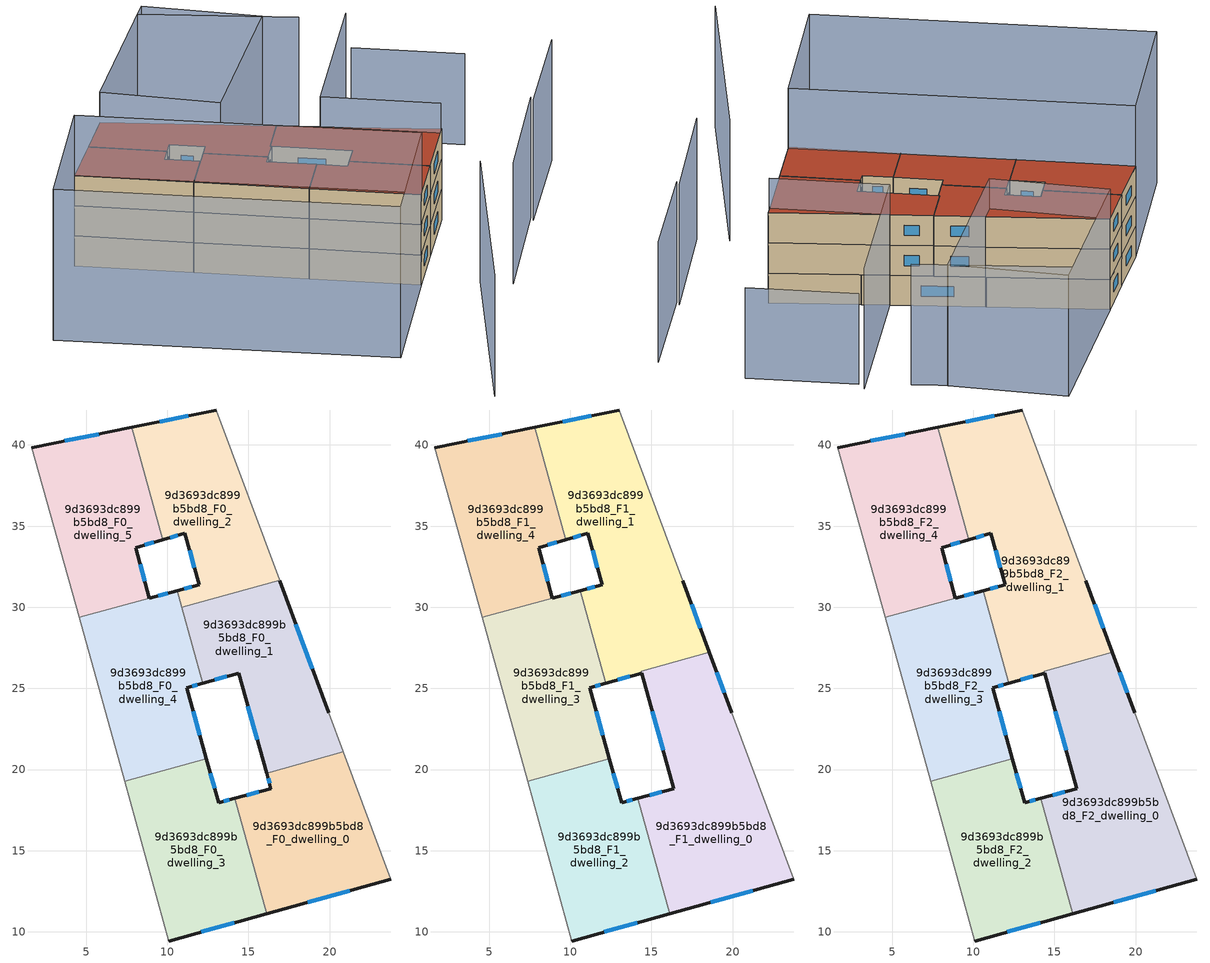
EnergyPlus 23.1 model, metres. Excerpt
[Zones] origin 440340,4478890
9d3693dc899b5bd8_F0_dwelling_0
 floor ground (EU_floor_Construction): 20.84,21.09 23.76,13.24 16.12,11.11 14.15,18.22 16.38,18.83 16.12,19.78 z0
 wall outside (EU_wall_Construction): 16.12,11.11 23.76,13.24 / 16.12,19.78 16.38,18.83 14.15,18.22 z0:3
 wall to 9d3693dc899b5bd8_F0_dwelling_1 (EU_wall_Construction): 20.84,21.09 16.12,19.78 z0:3
 wall adiabatic (EU_wall_Construction): 23.76,13.24 20.84,21.09 z0:3
 wall to 9d3693dc899b5bd8_F0_dwelling_3 (EU_wall_Construction): 14.15,18.22 16.12,11.11 z0:3
 window (EU_Window_Construction): 18.65,11.82 21.23,12.54 / 15.64,18.63 14.89,18.42 / 16.21,19.46 16.3,19.14 z0.99:2.01
9d3693dc899b5bd8_F0_dwelling_1
 floor ground (EU_floor_Construction): 16.93,31.64 19.94,23.5 20.84,21.09 16.12,19.78 14.4,25.94 12.18,25.32 10.88,29.99 16.92,31.66 z0
 wall outside (EU_wall_Construction): 19.94,23.5 16.93,31.64 / 12.18,25.32 14.4,25.94 16.12,19.78 z0:3
 wall to 9d3693dc899b5bd8_F0_dwelling_2 (EU_wall_Construction): 16.92,31.66 10.88,29.99 z0:3
 wall adiabatic (EU_wall_Construction): 16.93,31.64 16.92,31.66 / 20.84,21.09 19.94,23.5 z0:3
 wall to 9d3693dc899b5bd8_F0_dwelling_4 (EU_wall_Construction): 10.88,29.99 12.18,25.32 z0:3
 window (EU_Window_Construction): 18.94,26.2 17.93,28.94 / 14.97,23.9 15.55,21.82 / 12.91,25.52 13.66,25.73 z0.99:2.01
9d3693dc899b5bd8_F0_dwelling_2
 floor ground (EU_floor_Construction): 13.02,42.16 16.92,31.66 10.88,29.99 10.6,31.02 11.96,31.4 11.08,34.56 9.72,34.17 7.8,41.09 z0
 wall outside (EU_wall_Construction): 9.72,34.17 11.08,34.56 11.96,31.4 10.6,31.02 / 13.02,42.16 7.8,41.09 z0:3
 wall to 9d3693dc899b5bd8_F0_dwelling_5 (EU_wall_Construction): 7.8,41.09 9.72,34.17 z0:3
 wall adiabatic (EU_wall_Construction): 16.92,31.66 13.02,42.16 z0:3
 wall to 9d3693dc899b5bd8_F0_dwelling_4 (EU_wall_Construction): 10.6,31.02 10.88,29.99 z0:3
 window (EU_Window_Construction): 10.17,34.29 10.63,34.43 / 11.29,41.8 9.53,41.44 / 11.51,31.27 11.05,31.14 / 11.37,33.51 11.67,32.44 z0.99:2.01
9d3693dc899b5bd8_F0_dwelling_3
 floor ground (EU_floor_Construction): 14.15,18.22 16.12,11.11 10.09,9.43 7.36,19.26 12.41,20.66 13.16,17.95 z0
 wall outside (EU_wall_Construction): 14.15,18.22 13.16,17.95 12.41,20.66 / 10.09,9.43 16.12,11.11 z0:3
 wall adiabatic (EU_wall_Construction): 7.36,19.26 10.09,9.43 z0:3
 wall to 9d3693dc899b5bd8_F0_dwelling_4 (EU_wall_Construction): 12.41,20.66 7.36,19.26 z0:3
 window (EU_Window_Construction): 13.82,18.13 13.48,18.04 / 12.09,9.99 14.12,10.55 / 12.91,18.85 12.65,19.76 z0.99:2.01
9d3693dc899b5bd8_F0_dwelling_4
 floor ground (EU_floor_Construction): 10.6,31.02 12.18,25.32 11.19,25.04 12.41,20.66 7.36,19.26 4.56,29.37 8.88,30.57 8.89,30.54 z0
 wall outside (EU_wall_Construction): 10.6,31.02 8.89,30.54 8.88,30.57 / 12.41,20.66 11.19,25.04 12.18,25.32 z0:3
 wall adiabatic (EU_wall_Construction): 4.56,29.37 7.36,19.26 z0:3
 wall to 9d3693dc899b5bd8_F0_dwelling_5 (EU_wall_Construction): 8.88,30.57 4.56,29.37 z0:3
 window (EU_Window_Construction): 10.03,30.86 9.45,30.7 / 11.52,25.13 11.85,25.23 / 12,22.11 11.6,23.59 z0.99:2.01
9d3693dc899b5bd8_F0_dwelling_5
 floor ground (EU_floor_Construction): 7.8,41.09 9.72,34.17 8.04,33.68 8.88,30.57 4.56,29.37 1.65,39.84 z0
 wall outside (EU_wall_Construction): 8.88,30.57 8.04,33.68 9.72,34.17 / 7.8,41.09 1.65,39.84 z0:3
 wall adiabatic (EU_wall_Construction): 1.65,39.84 4.56,29.37 z0:3
 window (EU_Window_Construction): 8.6,33.84 9.16,34 / 8.6,31.6 8.32,32.65 / 5.76,40.68 3.69,40.25 z0.99:2.01
9d3693dc899b5bd8_F1_dwelling_0
 floor to 9d3693dc899b5bd8_F0_dwelling_0 (EU_floor_Construction): 20.84,21.09 23.76,13.24 16.12,11.11 14.15,18.22 16.38,18.83 16.12,19.78 z3
 floor to 9d3693dc899b5bd8_F0_dwelling_1 (EU_floor_Construction): 18.56,27.23 19.94,23.5 20.84,21.09 16.12,19.78 14.4,25.93 14.36,26.06 z3
 wall outside (EU_wall_Construction): 19.94,23.5 18.56,27.23 / 16.12,11.11 23.76,13.24 / 14.4,25.93 16.38,18.83 14.15,18.22 z3:6
 wall adiabatic (EU_wall_Construction): 23.76,13.24 19.94,23.5 z3:6
 wall to 9d3693dc899b5bd8_F1_dwelling_2 (EU_wall_Construction): 14.15,18.22 16.12,11.11 z3:6
 wall to 9d3693dc899b5bd8_F1_dwelling_1 (EU_wall_Construction): 18.56,27.23 14.37,26.06 / 14.36,26.06 14.4,25.94 z3:6
 window (EU_Window_Construction): 19.48,24.73 19.02,25.99 / 18.65,11.82 21.23,12.54 / 15.64,18.63 14.89,18.42 / 15.06,23.58 15.73,21.18 z3.99:5.01
9d3693dc899b5bd8_F1_dwelling_1
 floor to 9d3693dc899b5bd8_F0_dwelling_1 (EU_floor_Construction): 16.93,31.64 18.56,27.23 14.36,26.06 14.4,25.94 12.18,25.32 10.88,29.99 16.92,31.66 z3
 floor to 9d3693dc899b5bd8_F0_dwelling_2 (EU_floor_Construction): 13.02,42.16 16.92,31.66 10.88,29.99 10.6,31.02 11.96,31.4 11.08,34.56 9.72,34.17 7.8,41.09 z3
 wall outside (EU_wall_Construction): 9.72,34.17 11.08,34.56 11.96,31.4 10.6,31.02 / 13.02,42.16 7.8,41.09 / 18.56,27.23 16.93,31.64 / 12.18,25.32 14.4,25.94 z3:6
 wall to 9d3693dc899b5bd8_F1_dwelling_4 (EU_wall_Construction): 7.8,41.09 9.72,34.17 z3:6
 wall adiabatic (EU_wall_Construction): 16.93,31.64 13.02,42.16 z3:6
 wall to 9d3693dc899b5bd8_F1_dwelling_3 (EU_wall_Construction): 10.6,31.02 12.14,25.45 / 12.14,25.44 12.18,25.32 z3:6
 window (EU_Window_Construction): 11.51,31.27 11.05,31.14 / 11.37,33.51 11.67,32.44 / 10.17,34.29 10.63,34.43 / 11.29,41.8 9.53,41.44 / 18.02,28.69 17.47,30.18 / 12.91,25.52 13.66,25.73 z3.99:5.01
9d3693dc899b5bd8_F1_dwelling_2
 floor to 9d3693dc899b5bd8_F0_dwelling_3 (EU_floor_Construction): 14.15,18.22 16.12,11.11 10.09,9.43 7.36,19.26 12.41,20.66 13.16,17.95 z3
 wall outside (EU_wall_Construction): 14.15,18.22 13.16,17.95 12.41,20.66 / 10.09,9.43 16.12,11.11 z3:6
 wall adiabatic (EU_wall_Construction): 7.36,19.26 10.09,9.43 z3:6
 wall to 9d3693dc899b5bd8_F1_dwelling_3 (EU_wall_Construction): 12.41,20.66 7.36,19.26 z3:6
 window (EU_Window_Construction): 13.82,18.13 13.48,18.04 / 12.09,9.99 14.12,10.55 / 12.91,18.85 12.65,19.76 z3.99:5.01
9d3693dc899b5bd8_F1_dwelling_3
 floor to 9d3693dc899b5bd8_F0_dwelling_4 (EU_floor_Construction): 10.6,31.02 12.18,25.32 11.19,25.04 12.41,20.66 7.36,19.26 4.56,29.37 8.88,30.57 8.89,30.54 z3
 wall outside (EU_wall_Construction): 10.6,31.02 8.89,30.54 8.88,30.57 / 12.41,20.66 11.19,25.04 12.18,25.32 z3:6
 wall adiabatic (EU_wall_Construction): 4.56,29.37 7.36,19.26 z3:6
 wall to 9d3693dc899b5bd8_F1_dwelling_4 (EU_wall_Construction): 8.88,30.57 4.56,29.37 z3:6
 window (EU_Window_Construction): 10.03,30.86 9.45,30.7 / 11.52,25.13 11.85,25.23 / 12,22.11 11.6,23.59 z3.99:5.01
9d3693dc899b5bd8_F1_dwelling_4
 floor to 9d3693dc899b5bd8_F0_dwelling_5 (EU_floor_Construction): 7.8,41.09 9.72,34.17 8.04,33.68 8.88,30.57 4.56,29.37 1.65,39.84 z3
 wall outside (EU_wall_Construction): 8.88,30.57 8.04,33.68 9.72,34.17 / 7.8,41.09 1.65,39.84 z3:6
 wall adiabatic (EU_wall_Construction): 1.65,39.84 4.56,29.37 z3:6
 window (EU_Window_Construction): 8.6,33.84 9.16,34 / 8.6,31.6 8.32,32.65 / 5.76,40.68 3.69,40.25 z3.99:5.01
9d3693dc899b5bd8_F2_dwelling_0
 floor to 9d3693dc899b5bd8_F1_dwelling_0 (EU_floor_Construction): 18.56,27.23 19.94,23.5 23.76,13.24 16.12,11.11 14.15,18.22 16.38,18.83 14.4,25.93 14.36,26.06 z6
 wall outside (EU_wall_Construction): 19.94,23.5 18.56,27.23 / 16.12,11.11 23.76,13.24 / 14.4,25.93 16.38,18.83 14.15,18.22 z6:9
 wall adiabatic (EU_wall_Construction): 23.76,13.24 19.94,23.5 z6:9
 wall to 9d3693dc899b5bd8_F2_dwelling_2 (EU_wall_Construction): 14.15,18.22 16.12,11.11 z6:9
 wall to 9d3693dc899b5bd8_F2_dwelling_1 (EU_wall_Construction): 18.56,27.23 14.37,26.06 / 14.36,26.06 14.4,25.94 z6:9
 window (EU_Window_Construction): 19.48,24.73 19.02,25.99 / 18.65,11.82 21.23,12.54 / 15.64,18.63 14.89,18.42 / 15.06,23.58 15.73,21.18 z6.99:8.01
 roof outside (EU_roof_Construction): 23.76,13.24 19.94,23.5 18.56,27.23 14.37,26.06 14.4,25.93 16.38,18.83 14.15,18.22 16.12,11.11 z9
9d3693dc899b5bd8_F2_dwelling_1
 floor to 9d3693dc899b5bd8_F1_dwelling_1 (EU_floor_Construction): 13.02,42.16 16.93,31.64 18.56,27.23 14.36,26.06 14.4,25.94 12.18,25.32 12.14,25.45 10.6,31.02 11.96,31.4 11.08,34.56 9.72,34.17 7.8,41.09 z6
 wall outside (EU_wall_Construction): 9.72,34.17 11.08,34.56 11.96,31.4 10.6,31.02 / 13.02,42.16 7.8,41.09 / 18.56,27.23 16.93,31.64 / 12.18,25.32 14.4,25.94 z6:9
 wall to 9d3693dc899b5bd8_F2_dwelling_4 (EU_wall_Construction): 7.8,41.09 9.72,34.17 z6:9
 wall adiabatic (EU_wall_Construction): 16.93,31.64 13.02,42.16 z6:9
 wall to 9d3693dc899b5bd8_F2_dwelling_3 (EU_wall_Construction): 10.6,31.02 12.14,25.45 / 12.14,25.44 12.18,25.32 z6:9
 window (EU_Window_Construction): 11.51,31.27 11.05,31.14 / 11.37,33.51 11.67,32.44 / 10.17,34.29 10.63,34.43 / 11.29,41.8 9.53,41.44 / 18.02,28.69 17.47,30.18 / 12.91,25.52 13.66,25.73 z6.99:8.01
 roof outside (EU_roof_Construction): 18.56,27.23 16.93,31.64 13.02,42.16 7.8,41.09 9.72,34.17 11.08,34.56 11.96,31.4 10.6,31.02 12.14,25.45 12.18,25.32 14.4,25.94 14.36,26.06 z9
9d3693dc899b5bd8_F2_dwelling_2
 floor to 9d3693dc899b5bd8_F1_dwelling_2 (EU_floor_Construction): 14.15,18.22 16.12,11.11 10.09,9.43 7.36,19.26 12.41,20.66 13.16,17.95 z6
 wall outside (EU_wall_Construction): 14.15,18.22 13.16,17.95 12.41,20.66 / 10.09,9.43 16.12,11.11 z6:9
 wall adiabatic (EU_wall_Construction): 7.36,19.26 10.09,9.43 z6:9
 wall to 9d3693dc899b5bd8_F2_dwelling_3 (EU_wall_Construction): 12.41,20.66 7.36,19.26 z6:9
 window (EU_Window_Construction): 13.82,18.13 13.48,18.04 / 12.09,9.99 14.12,10.55 / 12.91,18.85 12.65,19.76 z6.99:8.01
 roof outside (EU_roof_Construction): 16.12,11.11 14.15,18.22 13.16,17.95 12.41,20.66 7.36,19.26 10.09,9.43 z9
9d3693dc899b5bd8_F2_dwelling_3
 floor to 9d3693dc899b5bd8_F1_dwelling_3 (EU_floor_Construction): 10.6,31.02 12.18,25.32 11.19,25.04 12.41,20.66 7.36,19.26 4.56,29.37 8.88,30.57 8.89,30.54 z6
 wall outside (EU_wall_Construction): 10.6,31.02 8.89,30.54 8.88,30.57 / 12.41,20.66 11.19,25.04 12.18,25.32 z6:9
 wall adiabatic (EU_wall_Construction): 4.56,29.37 7.36,19.26 z6:9
 wall to 9d3693dc899b5bd8_F2_dwelling_4 (EU_wall_Construction): 8.88,30.57 4.56,29.37 z6:9
 window (EU_Window_Construction): 10.03,30.86 9.45,30.7 / 11.52,25.13 11.85,25.23 / 12,22.11 11.6,23.59 z6.99:8.01
 roof outside (EU_roof_Construction): 12.41,20.66 11.19,25.04 12.18,25.32 10.6,31.02 8.89,30.54 8.88,30.57 4.56,29.37 7.36,19.26 z9
9d3693dc899b5bd8_F2_dwelling_4
 floor to 9d3693dc899b5bd8_F1_dwelling_4 (EU_floor_Construction): 7.8,41.09 9.72,34.17 8.04,33.68 8.88,30.57 4.56,29.37 1.65,39.84 z6
 wall outside (EU_wall_Construction): 8.88,30.57 8.04,33.68 9.72,34.17 / 7.8,41.09 1.65,39.84 z6:9
 wall adiabatic (EU_wall_Construction): 1.65,39.84 4.56,29.37 z6:9
 window (EU_Window_Construction): 8.6,33.84 9.16,34 / 8.6,31.6 8.32,32.65 / 5.76,40.68 3.69,40.25 z6.99:8.01
 roof outside (EU_roof_Construction): 8.88,30.57 8.04,33.68 9.72,34.17 7.8,41.09 1.65,39.84 4.56,29.37 z9
shading: -9.1,-5.89 12.85,4.83 / 13.66,1.98 27.22,5.98 / 26.81,5.58 39.25,9.05 / 22.89,12.98 19.94,23.5 / 19.94,23.5 37.22,28.35 / 34.82,31.95 29.71,45.55 / 13.02,42.16 31.46,45.91 / 31.46,45.91 33.67,35.02 / 33.67,35.02 15.23,31.27 / 15.23,31.27 13.02,42.16 z0:12; -13.65,35.41 1.65,39.84 / 1.65,39.84 10.43,9.53 / 10.43,9.53 -4.87,5.1 / -4.87,5.1 -13.65,35.41 z0:15; 39.33,17.59 36.53,27.53 z0:9
[Building]
EU S2 Campaign: North Axis=0; Terrain=City; Solar Distribution=FullExterior
[Site:Location]
Madrid: Latitude=40.5; Longitude=-3.5; Time Zone=1; Elevation=609
[SizingPeriod:WeatherFileDays]
AnnualSizingPeriod: Begin Month=1; Begin Day of Month=1; End Month=12; End Day of Month=31; Day of Week for Start Day=Monday; Use Weather File Daylight Saving Period=No; Use Weather File Rain and Snow Indicators=No
[MATERIAL]
EU_InternalMass_Material: Roughness=MediumRough; Thickness=0.1; Conductivity=1; Density=1800; Specific Heat=900; Thermal Absorptance=0.9; Solar Absorptance=0.7; Visible Absorptance=0.7
[MATERIAL:NOMASS] Roughness=MediumRough; Thermal Absorptance=0.9; Solar Absorptance=0.7; Visible Absorptance=0.7
Name | Thermal Resistance
EU_wall_NoMass | 0.609216
EU_roof_NoMass | 0.513268
EU_floor_NoMass | 0.568163
[WINDOWMATERIAL:SIMPLEGLAZINGSYSTEM]
EU_Window_SimpleGlazing: UFactor=5.50606; Solar Heat Gain Coefficient=0.85; Visible Transmittance=0.85
[CONSTRUCTION]
EU_wall_Construction: EU_wall_NoMass
EU_roof_Construction: EU_roof_NoMass
EU_floor_Construction: EU_floor_NoMass
EU_InternalMass_Construction: EU_InternalMass_Material
EU_Window_Construction: EU_Window_SimpleGlazing
[ZONE] Type=1; Multiplier=1; Ceiling Height=autocalculate; Floor Area=autocalculate; Part of Total Floor Area=Yes
Name | Volume
9d3693dc899b5bd8_F0_dwelling_0 | 182.778
9d3693dc899b5bd8_F1_dwelling_0; 9d3693dc899b5bd8_F2_dwelling_0 | 273.257
9d3693dc899b5bd8_F0_dwelling_1 | 182.791
9d3693dc899b5bd8_F1_dwelling_1; 9d3693dc899b5bd8_F2_dwelling_1 | 275.094
9d3693dc899b5bd8_F0_dwelling_2 | 182.781
9d3693dc899b5bd8_F1_dwelling_2; 9d3693dc899b5bd8_F2_dwelling_2; 9d3693dc899b5bd8_F0_dwelling_3 | 182.803
9d3693dc899b5bd8_F1_dwelling_3; 9d3693dc899b5bd8_F2_dwelling_3; 9d3693dc899b5bd8_F0_dwelling_4 | 182.807
9d3693dc899b5bd8_F1_dwelling_4; 9d3693dc899b5bd8_F2_dwelling_4; 9d3693dc899b5bd8_F0_dwelling_5 | 182.805
[INTERNALMASS] Construction=EU_InternalMass_Construction
Name | Zone or ZoneList | Surface Area
9d3693dc899b5bd8_F0_dwelling_0_EU_InternalMass | 9d3693dc899b5bd8_F0_dwelling_0 | 60.9258
9d3693dc899b5bd8_F0_dwelling_1_EU_InternalMass | 9d3693dc899b5bd8_F0_dwelling_1 | 60.9302
9d3693dc899b5bd8_F0_dwelling_2_EU_InternalMass | 9d3693dc899b5bd8_F0_dwelling_2 | 60.9272
9d3693dc899b5bd8_F0_dwelling_3_EU_InternalMass | 9d3693dc899b5bd8_F0_dwelling_3 | 60.9346
9d3693dc899b5bd8_F0_dwelling_4_EU_InternalMass | 9d3693dc899b5bd8_F0_dwelling_4 | 60.9358
9d3693dc899b5bd8_F0_dwelling_5_EU_InternalMass | 9d3693dc899b5bd8_F0_dwelling_5 | 60.9349
9d3693dc899b5bd8_F1_dwelling_0_EU_InternalMass | 9d3693dc899b5bd8_F1_dwelling_0 | 91.0861
9d3693dc899b5bd8_F1_dwelling_1_EU_InternalMass | 9d3693dc899b5bd8_F1_dwelling_1 | 91.6984
9d3693dc899b5bd8_F1_dwelling_2_EU_InternalMass | 9d3693dc899b5bd8_F1_dwelling_2 | 60.9346
9d3693dc899b5bd8_F1_dwelling_3_EU_InternalMass | 9d3693dc899b5bd8_F1_dwelling_3 | 60.9358
9d3693dc899b5bd8_F1_dwelling_4_EU_InternalMass | 9d3693dc899b5bd8_F1_dwelling_4 | 60.9349
9d3693dc899b5bd8_F2_dwelling_0_EU_InternalMass | 9d3693dc899b5bd8_F2_dwelling_0 | 91.0861
9d3693dc899b5bd8_F2_dwelling_1_EU_InternalMass | 9d3693dc899b5bd8_F2_dwelling_1 | 91.6984
9d3693dc899b5bd8_F2_dwelling_2_EU_InternalMass | 9d3693dc899b5bd8_F2_dwelling_2 | 60.9346
9d3693dc899b5bd8_F2_dwelling_3_EU_InternalMass | 9d3693dc899b5bd8_F2_dwelling_3 | 60.9358
9d3693dc899b5bd8_F2_dwelling_4_EU_InternalMass | 9d3693dc899b5bd8_F2_dwelling_4 | 60.9349
[OTHEREQUIPMENT] Fuel Type=Electricity; Design Level Calculation Method=Watts/Area; Power per Zone Floor Area=1; Fraction Latent=0; Fraction Radiant=0; Fraction Lost=0; Carbon Dioxide Generation Rate=0; EndUse Subcategory=EU_Step8_InternalGains
Name | Zone or ZoneList or Space or SpaceList | Schedule
EU_Step8_InternalGain_9d3693dc899b5bd8_F0_dwelling_0_f000 | 9d3693dc899b5bd8_F0_dwelling_0 | EU_Step8_GainSchedule_9d3693dc899b5bd8_F0_dwelling_0_f000
EU_Step8_InternalGain_9d3693dc899b5bd8_F0_dwelling_1_f000 | 9d3693dc899b5bd8_F0_dwelling_1 | EU_Step8_GainSchedule_9d3693dc899b5bd8_F0_dwelling_1_f000
EU_Step8_InternalGain_9d3693dc899b5bd8_F0_dwelling_2_f000 | 9d3693dc899b5bd8_F0_dwelling_2 | EU_Step8_GainSchedule_9d3693dc899b5bd8_F0_dwelling_2_f000
EU_Step8_InternalGain_9d3693dc899b5bd8_F0_dwelling_3_f000 | 9d3693dc899b5bd8_F0_dwelling_3 | EU_Step8_GainSchedule_9d3693dc899b5bd8_F0_dwelling_3_f000
EU_Step8_InternalGain_9d3693dc899b5bd8_F0_dwelling_4_f000 | 9d3693dc899b5bd8_F0_dwelling_4 | EU_Step8_GainSchedule_9d3693dc899b5bd8_F0_dwelling_4_f000
EU_Step8_InternalGain_9d3693dc899b5bd8_F0_dwelling_5_f000 | 9d3693dc899b5bd8_F0_dwelling_5 | EU_Step8_GainSchedule_9d3693dc899b5bd8_F0_dwelling_5_f000
EU_Step8_InternalGain_9d3693dc899b5bd8_F1_dwelling_0_f000 | 9d3693dc899b5bd8_F1_dwelling_0 | EU_Step8_GainSchedule_9d3693dc899b5bd8_F1_dwelling_0_f000
EU_Step8_InternalGain_9d3693dc899b5bd8_F1_dwelling_1_f000 | 9d3693dc899b5bd8_F1_dwelling_1 | EU_Step8_GainSchedule_9d3693dc899b5bd8_F1_dwelling_1_f000
EU_Step8_InternalGain_9d3693dc899b5bd8_F1_dwelling_2_f000 | 9d3693dc899b5bd8_F1_dwelling_2 | EU_Step8_GainSchedule_9d3693dc899b5bd8_F1_dwelling_2_f000
EU_Step8_InternalGain_9d3693dc899b5bd8_F1_dwelling_3_f000 | 9d3693dc899b5bd8_F1_dwelling_3 | EU_Step8_GainSchedule_9d3693dc899b5bd8_F1_dwelling_3_f000
EU_Step8_InternalGain_9d3693dc899b5bd8_F1_dwelling_4_f000 | 9d3693dc899b5bd8_F1_dwelling_4 | EU_Step8_GainSchedule_9d3693dc899b5bd8_F1_dwelling_4_f000
EU_Step8_InternalGain_9d3693dc899b5bd8_F2_dwelling_0_f000 | 9d3693dc899b5bd8_F2_dwelling_0 | EU_Step8_GainSchedule_9d3693dc899b5bd8_F2_dwelling_0_f000
EU_Step8_InternalGain_9d3693dc899b5bd8_F2_dwelling_1_f000 | 9d3693dc899b5bd8_F2_dwelling_1 | EU_Step8_GainSchedule_9d3693dc899b5bd8_F2_dwelling_1_f000
EU_Step8_InternalGain_9d3693dc899b5bd8_F2_dwelling_2_f000 | 9d3693dc899b5bd8_F2_dwelling_2 | EU_Step8_GainSchedule_9d3693dc899b5bd8_F2_dwelling_2_f000
EU_Step8_InternalGain_9d3693dc899b5bd8_F2_dwelling_3_f000 | 9d3693dc899b5bd8_F2_dwelling_3 | EU_Step8_GainSchedule_9d3693dc899b5bd8_F2_dwelling_3_f000
EU_Step8_InternalGain_9d3693dc899b5bd8_F2_dwelling_4_f000 | 9d3693dc899b5bd8_F2_dwelling_4 | EU_Step8_GainSchedule_9d3693dc899b5bd8_F2_dwelling_4_f000
[ZONEVENTILATION:DESIGNFLOWRATE] Schedule=EU_AlwaysOn; Design Flow Rate Calculation Method=AirChanges/Hour; Air Changes per Hour=0.752966; Ventilation Type=Natural; Fan Pressure Rise=0; Fan Total Efficiency=1; Constant Term Coefficient=1; Temperature Term Coefficient=0; Velocity Term Coefficient=0; Velocity Squared Term Coefficient=0; Minimum Indoor Temperature=-100; Maximum Indoor Temperature=100; Delta Temperature=-100; Minimum Outdoor Temperature=-100; Maximum Outdoor Temperature=100; Maximum Wind Speed=40
Name | Zone or ZoneList or Space or SpaceList
EU_ConstantAir_9d3693dc899b5bd8_F0_dwelling_0 | 9d3693dc899b5bd8_F0_dwelling_0
EU_ConstantAir_9d3693dc899b5bd8_F0_dwelling_1 | 9d3693dc899b5bd8_F0_dwelling_1
EU_ConstantAir_9d3693dc899b5bd8_F0_dwelling_2 | 9d3693dc899b5bd8_F0_dwelling_2
EU_ConstantAir_9d3693dc899b5bd8_F0_dwelling_3 | 9d3693dc899b5bd8_F0_dwelling_3
EU_ConstantAir_9d3693dc899b5bd8_F0_dwelling_4 | 9d3693dc899b5bd8_F0_dwelling_4
EU_ConstantAir_9d3693dc899b5bd8_F0_dwelling_5 | 9d3693dc899b5bd8_F0_dwelling_5
EU_ConstantAir_9d3693dc899b5bd8_F1_dwelling_0 | 9d3693dc899b5bd8_F1_dwelling_0
EU_ConstantAir_9d3693dc899b5bd8_F1_dwelling_1 | 9d3693dc899b5bd8_F1_dwelling_1
EU_ConstantAir_9d3693dc899b5bd8_F1_dwelling_2 | 9d3693dc899b5bd8_F1_dwelling_2
EU_ConstantAir_9d3693dc899b5bd8_F1_dwelling_3 | 9d3693dc899b5bd8_F1_dwelling_3
EU_ConstantAir_9d3693dc899b5bd8_F1_dwelling_4 | 9d3693dc899b5bd8_F1_dwelling_4
EU_ConstantAir_9d3693dc899b5bd8_F2_dwelling_0 | 9d3693dc899b5bd8_F2_dwelling_0
EU_ConstantAir_9d3693dc899b5bd8_F2_dwelling_1 | 9d3693dc899b5bd8_F2_dwelling_1
EU_ConstantAir_9d3693dc899b5bd8_F2_dwelling_2 | 9d3693dc899b5bd8_F2_dwelling_2
EU_ConstantAir_9d3693dc899b5bd8_F2_dwelling_3 | 9d3693dc899b5bd8_F2_dwelling_3
EU_ConstantAir_9d3693dc899b5bd8_F2_dwelling_4 | 9d3693dc899b5bd8_F2_dwelling_4
[HVACTEMPLATE:THERMOSTAT] Constant Heating Setpoint=20; Constant Cooling Setpoint=50
EU_HeatOnly_9d3693dc899b5bd8_F0_dwelling_0; EU_HeatOnly_9d3693dc899b5bd8_F0_dwelling_1; EU_HeatOnly_9d3693dc899b5bd8_F0_dwelling_2; EU_HeatOnly_9d3693dc899b5bd8_F0_dwelling_3; EU_HeatOnly_9d3693dc899b5bd8_F0_dwelling_4; EU_HeatOnly_9d3693dc899b5bd8_F0_dwelling_5; EU_HeatOnly_9d3693dc899b5bd8_F1_dwelling_0; EU_HeatOnly_9d3693dc899b5bd8_F1_dwelling_1; EU_HeatOnly_9d3693dc899b5bd8_F1_dwelling_2; EU_HeatOnly_9d3693dc899b5bd8_F1_dwelling_3; EU_HeatOnly_9d3693dc899b5bd8_F1_dwelling_4; EU_HeatOnly_9d3693dc899b5bd8_F2_dwelling_0; EU_HeatOnly_9d3693dc899b5bd8_F2_dwelling_1; EU_HeatOnly_9d3693dc899b5bd8_F2_dwelling_2; EU_HeatOnly_9d3693dc899b5bd8_F2_dwelling_3; EU_HeatOnly_9d3693dc899b5bd8_F2_dwelling_4
[HVACTEMPLATE:ZONE:IDEALLOADSAIRSYSTEM] System Availability Schedule=EU_AlwaysOn; Maximum Heating Supply Air Temperature=50; Minimum Cooling Supply Air Temperature=13; Maximum Heating Supply Air Humidity Ratio=0.0156; Minimum Cooling Supply Air Humidity Ratio=0.0077; Heating Limit=NoLimit; Cooling Limit=NoLimit; Heating Availability Schedule=EU_AlwaysOn; Cooling Availability Schedule=EU_CoolingOff; Dehumidification Control Type=ConstantSensibleHeatRatio; Cooling Sensible Heat Ratio=0.7; Dehumidification Setpoint=60; Humidification Control Type=None; Humidification Setpoint=30; Outdoor Air Method=None; Outdoor Air Flow Rate per Person=0.00944; Outdoor Air Flow Rate per Zone Floor Area=0; Outdoor Air Flow Rate per Zone=0; Demand Controlled Ventilation Type=None; Outdoor Air Economizer Type=NoEconomizer; Heat Recovery Type=None; Sensible Heat Recovery Effectiveness=0.7; Latent Heat Recovery Effectiveness=0.65
Name | Template Thermostat
9d3693dc899b5bd8_F0_dwelling_0 | EU_HeatOnly_9d3693dc899b5bd8_F0_dwelling_0
9d3693dc899b5bd8_F0_dwelling_1 | EU_HeatOnly_9d3693dc899b5bd8_F0_dwelling_1
9d3693dc899b5bd8_F0_dwelling_2 | EU_HeatOnly_9d3693dc899b5bd8_F0_dwelling_2
9d3693dc899b5bd8_F0_dwelling_3 | EU_HeatOnly_9d3693dc899b5bd8_F0_dwelling_3
9d3693dc899b5bd8_F0_dwelling_4 | EU_HeatOnly_9d3693dc899b5bd8_F0_dwelling_4
9d3693dc899b5bd8_F0_dwelling_5 | EU_HeatOnly_9d3693dc899b5bd8_F0_dwelling_5
9d3693dc899b5bd8_F1_dwelling_0 | EU_HeatOnly_9d3693dc899b5bd8_F1_dwelling_0
9d3693dc899b5bd8_F1_dwelling_1 | EU_HeatOnly_9d3693dc899b5bd8_F1_dwelling_1
9d3693dc899b5bd8_F1_dwelling_2 | EU_HeatOnly_9d3693dc899b5bd8_F1_dwelling_2
9d3693dc899b5bd8_F1_dwelling_3 | EU_HeatOnly_9d3693dc899b5bd8_F1_dwelling_3
9d3693dc899b5bd8_F1_dwelling_4 | EU_HeatOnly_9d3693dc899b5bd8_F1_dwelling_4
9d3693dc899b5bd8_F2_dwelling_0 | EU_HeatOnly_9d3693dc899b5bd8_F2_dwelling_0
9d3693dc899b5bd8_F2_dwelling_1 | EU_HeatOnly_9d3693dc899b5bd8_F2_dwelling_1
9d3693dc899b5bd8_F2_dwelling_2 | EU_HeatOnly_9d3693dc899b5bd8_F2_dwelling_2
9d3693dc899b5bd8_F2_dwelling_3 | EU_HeatOnly_9d3693dc899b5bd8_F2_dwelling_3
9d3693dc899b5bd8_F2_dwelling_4 | EU_HeatOnly_9d3693dc899b5bd8_F2_dwelling_4
[SIZING:ZONE] Zone Cooling Design Supply Air Temperature Input Method=SupplyAirTemperature; Zone Cooling Design Supply Air Temperature=13; Zone Heating Design Supply Air Temperature Input Method=SupplyAirTemperature; Zone Heating Design Supply Air Temperature=50; Zone Cooling Design Supply Air Humidity Ratio=0.008; Zone Heating Design Supply Air Humidity Ratio=0.008; Cooling Design Air Flow Method=DesignDay; Cooling Design Air Flow Rate=0; Cooling Minimum Air Flow per Zone Floor Area=0.000762; Cooling Minimum Air Flow=0; Cooling Minimum Air Flow Fraction=0.2; Heating Design Air Flow Method=DesignDay; Heating Design Air Flow Rate=0; Heating Maximum Air Flow per Zone Floor Area=0.002032; Heating Maximum Air Flow=0.141576; Heating Maximum Air Flow Fraction=0.3; Account for Dedicated Outdoor Air System=No; Dedicated Outdoor Air System Control Strategy=NeutralSupplyAir; Dedicated Outdoor Air Low Setpoint Temperature for Design=autosize; Dedicated Outdoor Air High Setpoint Temperature for Design=autosize; Zone Load Sizing Method=Sensible Load Only No Latent Load; Zone Latent Cooling Design Supply Air Humidity Ratio Input Method=HumidityRatioDifference; Zone Cooling Design Supply Air Humidity Ratio Difference=0.005; Zone Latent Heating Design Supply Air Humidity Ratio Input Method=HumidityRatioDifference; Zone Humidification Design Supply Air Humidity Ratio Difference=0.005
9d3693dc899b5bd8_F0_dwelling_0; 9d3693dc899b5bd8_F0_dwelling_1; 9d3693dc899b5bd8_F0_dwelling_2; 9d3693dc899b5bd8_F0_dwelling_3; 9d3693dc899b5bd8_F0_dwelling_4; 9d3693dc899b5bd8_F0_dwelling_5; 9d3693dc899b5bd8_F1_dwelling_0; 9d3693dc899b5bd8_F1_dwelling_1; 9d3693dc899b5bd8_F1_dwelling_2; 9d3693dc899b5bd8_F1_dwelling_3; 9d3693dc899b5bd8_F1_dwelling_4; 9d3693dc899b5bd8_F2_dwelling_0; 9d3693dc899b5bd8_F2_dwelling_1; 9d3693dc899b5bd8_F2_dwelling_2; 9d3693dc899b5bd8_F2_dwelling_3; 9d3693dc899b5bd8_F2_dwelling_4
[SCHEDULE:CONSTANT]
Name | Hourly Value
EU_AlwaysOn | 1
EU_CoolingOff | 0
[SCHEDULE:FILE] Column Number=1; Rows to Skip at Top=0; Number of Hours of Data=8760; Column Separator=Comma; Interpolate to Timestep=No; Minutes per Item=60; Adjust Schedule for Daylight Savings=Yes
Name | File
EU_Step8_GainSchedule_9d3693dc899b5bd8_F0_dwelling_0_f000 | ../../schedules/9d3693dc899b5bd8/9d3693dc899b5bd8_F0_dwelling_0_f000_gain.csv
EU_Step8_GainSchedule_9d3693dc899b5bd8_F0_dwelling_1_f000 | ../../schedules/9d3693dc899b5bd8/9d3693dc899b5bd8_F0_dwelling_1_f000_gain.csv
EU_Step8_GainSchedule_9d3693dc899b5bd8_F0_dwelling_2_f000 | ../../schedules/9d3693dc899b5bd8/9d3693dc899b5bd8_F0_dwelling_2_f000_gain.csv
EU_Step8_GainSchedule_9d3693dc899b5bd8_F0_dwelling_3_f000 | ../../schedules/9d3693dc899b5bd8/9d3693dc899b5bd8_F0_dwelling_3_f000_gain.csv
EU_Step8_GainSchedule_9d3693dc899b5bd8_F0_dwelling_4_f000 | ../../schedules/9d3693dc899b5bd8/9d3693dc899b5bd8_F0_dwelling_4_f000_gain.csv
EU_Step8_GainSchedule_9d3693dc899b5bd8_F0_dwelling_5_f000 | ../../schedules/9d3693dc899b5bd8/9d3693dc899b5bd8_F0_dwelling_5_f000_gain.csv
EU_Step8_GainSchedule_9d3693dc899b5bd8_F1_dwelling_0_f000 | ../../schedules/9d3693dc899b5bd8/9d3693dc899b5bd8_F1_dwelling_0_f000_gain.csv
EU_Step8_GainSchedule_9d3693dc899b5bd8_F1_dwelling_1_f000 | ../../schedules/9d3693dc899b5bd8/9d3693dc899b5bd8_F1_dwelling_1_f000_gain.csv
EU_Step8_GainSchedule_9d3693dc899b5bd8_F1_dwelling_2_f000 | ../../schedules/9d3693dc899b5bd8/9d3693dc899b5bd8_F1_dwelling_2_f000_gain.csv
EU_Step8_GainSchedule_9d3693dc899b5bd8_F1_dwelling_3_f000 | ../../schedules/9d3693dc899b5bd8/9d3693dc899b5bd8_F1_dwelling_3_f000_gain.csv
EU_Step8_GainSchedule_9d3693dc899b5bd8_F1_dwelling_4_f000 | ../../schedules/9d3693dc899b5bd8/9d3693dc899b5bd8_F1_dwelling_4_f000_gain.csv
EU_Step8_GainSchedule_9d3693dc899b5bd8_F2_dwelling_0_f000 | ../../schedules/9d3693dc899b5bd8/9d3693dc899b5bd8_F2_dwelling_0_f000_gain.csv
EU_Step8_GainSchedule_9d3693dc899b5bd8_F2_dwelling_1_f000 | ../../schedules/9d3693dc899b5bd8/9d3693dc899b5bd8_F2_dwelling_1_f000_gain.csv
EU_Step8_GainSchedule_9d3693dc899b5bd8_F2_dwelling_2_f000 | ../../schedules/9d3693dc899b5bd8/9d3693dc899b5bd8_F2_dwelling_2_f000_gain.csv
EU_Step8_GainSchedule_9d3693dc899b5bd8_F2_dwelling_3_f000 | ../../schedules/9d3693dc899b5bd8/9d3693dc899b5bd8_F2_dwelling_3_f000_gain.csv
EU_Step8_GainSchedule_9d3693dc899b5bd8_F2_dwelling_4_f000 | ../../schedules/9d3693dc899b5bd8/9d3693dc899b5bd8_F2_dwelling_4_f000_gain.csv
